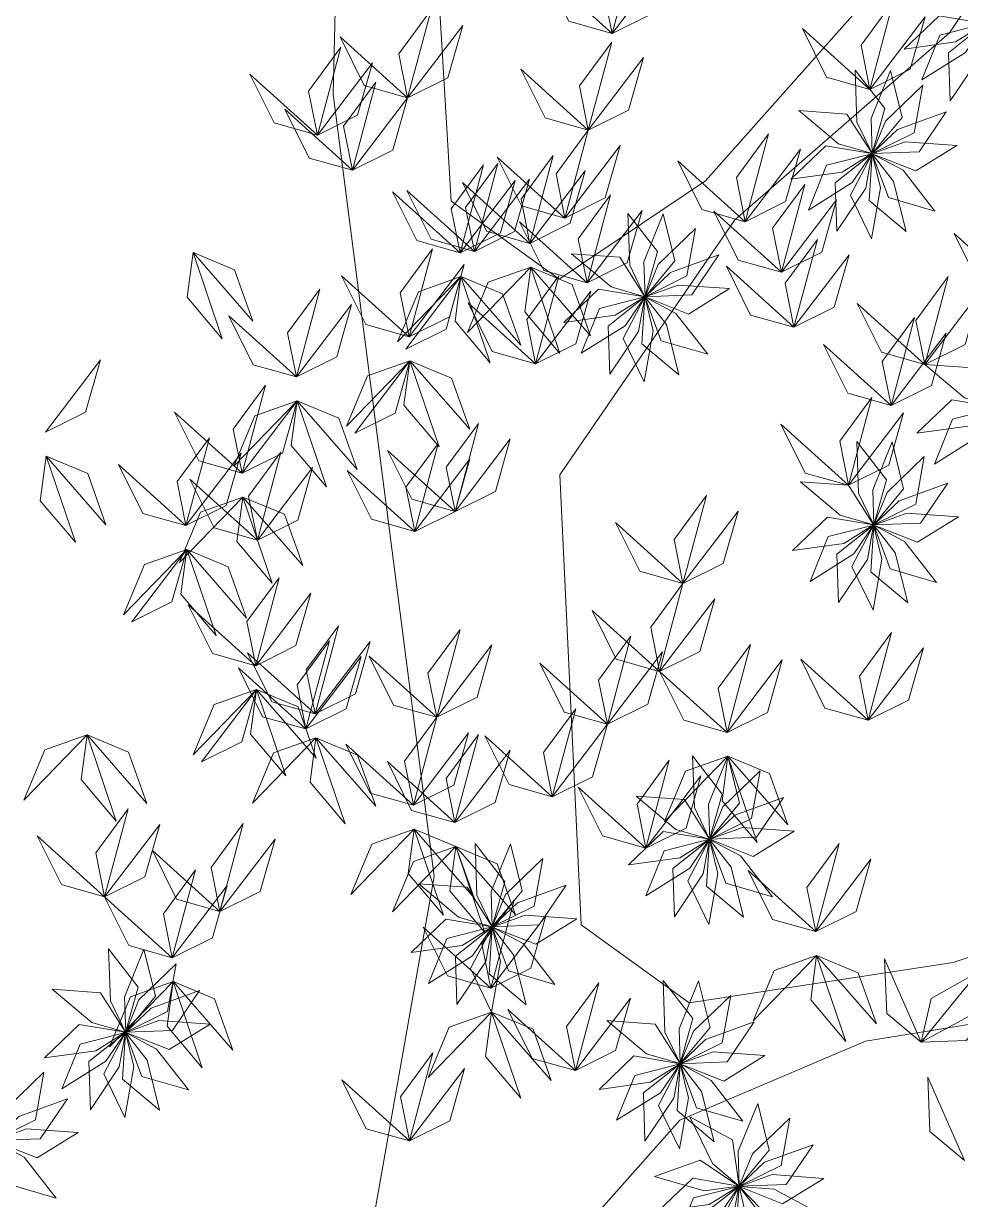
# Model space of a CAD drawing. Header units: inches. Extents: x -422522 to 22891, y -2973 to 414515.
# Drawn here: x 16814.6 to 16876.3, y 8158.2 to 8235.7 of the extents above; entities that cross this region are included whole.
import ezdxf

# ---------------------------------------------------------------- set-up
doc = ezdxf.new("R2010")
doc.units = ezdxf.units.IN
doc.header["$MEASUREMENT"] = 0
doc.layers.add('ARREDAMENTO', color=8, linetype='Continuous', lineweight=13)

msp = doc.modelspace()

# ---------------------------------------------------------------- linework, layer by layer
at = {"layer": 'ARREDAMENTO', "linetype": 'Continuous', "lineweight": 0}
for points in [[(16880.06095, 8247.31266), (16870.42639, 8237.60395), (16859.51215, 8225.31119), (16849.86527, 8218.82635), (16842.75312, 8223.95735), (16841.37491, 8247.16429), (16841.94085, 8267.79955), (16838.59386, 8300.02592), (16836.16997, 8259.39522), (16818.72184, 8269.64485), (16790.93773, 8285.01311), (16785.72047, 8300.46792), (16790.95004, 8281.78924), (16817.44216, 8267.06081), (16835.54244, 8254.87933), (16834.98882, 8231.0202), (16841.63355, 8179.46295), (16830.90405, 8118.8121)], [(16891.2831, 8179.00859), (16875.82839, 8173.79104), (16858.42952, 8171.14518), (16851.31738, 8176.27617), (16849.91453, 8205.93086), (16861.4563, 8222.73951), (16875.59438, 8235.04463), (16887.77599, 8253.14531)], [(16902.59146, 8088.13741), (16867.12926, 8088.0014), (16834.288, 8076.91412), (16827.81569, 8083.33713), (16836.76115, 8104.64932), (16841.19077, 8126.58896), (16846.90007, 8151.11265), (16857.81431, 8163.40541), (16870.04519, 8168.61059), (16894.53157, 8172.57321)]]:
    msp.add_lwpolyline(points, dxfattribs=at)
at = {"layer": 'ARREDAMENTO', "lineweight": 0}
for points in [[(16853.35909, 8235.01161), (16852.77415, 8237.91777), (16854.90155, 8240.80776), (16853.35909, 8235.01161)], [(16853.35909, 8235.01161), (16856.01291, 8236.33266), (16856.9899, 8239.78568), (16853.35909, 8235.01161)], [(16853.35909, 8235.01161), (16850.50654, 8235.81836), (16848.90698, 8239.03073), (16853.35909, 8235.01161)], [(16870.3466, 8231.32882), (16869.76166, 8234.23497), (16871.88906, 8237.12497), (16870.3466, 8231.32882)], [(16839.88721, 8230.7715), (16839.30227, 8233.67766), (16841.42968, 8236.56765), (16839.88721, 8230.7715)], [(16870.3466, 8231.32882), (16873.00041, 8232.64987), (16873.9774, 8236.10289), (16870.3466, 8231.32882)], [(16872.60917, 8233.9767), (16875.98441, 8234.45123), (16877.94481, 8235.66675), (16874.90357, 8236.18135), (16872.60917, 8233.9767)], [(16839.88721, 8230.7715), (16842.54103, 8232.09256), (16843.51802, 8235.54558), (16839.88721, 8230.7715)], [(16870.3466, 8231.32882), (16867.49404, 8232.13556), (16865.89449, 8235.34793), (16870.3466, 8231.32882)], [(16873.75802, 8231.94888), (16876.64844, 8233.75523), (16877.94496, 8235.66302), (16874.95734, 8234.89615), (16873.75802, 8231.94888)], [(16875.63234, 8230.56366), (16877.53816, 8233.38948), (16877.94662, 8235.65968), (16875.52921, 8233.74393), (16875.63234, 8230.56366)], [(16839.88721, 8230.7715), (16837.03466, 8231.57825), (16835.43511, 8234.79062), (16839.88721, 8230.7715)], [(16851.79202, 8228.64762), (16851.20709, 8231.55378), (16853.33449, 8234.44377), (16851.79202, 8228.64762)], [(16833.93902, 8228.30655), (16833.35409, 8231.21271), (16835.48149, 8234.1027), (16833.93902, 8228.30655)], [(16833.93902, 8228.30655), (16836.59284, 8229.6276), (16837.56983, 8233.08063), (16833.93902, 8228.30655)], [(16851.79202, 8228.64762), (16854.44584, 8229.96867), (16855.42283, 8233.4217), (16851.79202, 8228.64762)], [(16833.93902, 8228.30655), (16831.08647, 8229.1133), (16829.48692, 8232.32567), (16833.93902, 8228.30655)], [(16851.79202, 8228.64762), (16848.93947, 8229.45437), (16847.33992, 8232.66674), (16851.79202, 8228.64762)], [(16869.37022, 8232.58495), (16869.48935, 8229.1786), (16870.49329, 8227.10189), (16871.32297, 8230.07268), (16869.37022, 8232.58495)], [(16871.70079, 8232.56598), (16870.42413, 8229.40567), (16870.4966, 8227.10016), (16872.46288, 8229.47665), (16871.70079, 8232.56598)], [(16836.2564, 8225.99743), (16835.67147, 8228.90359), (16837.79887, 8231.79358), (16836.2564, 8225.99743)], [(16873.82215, 8231.60072), (16871.37045, 8229.2329), (16870.49891, 8227.09723), (16873.26181, 8228.4685), (16873.82215, 8231.60072)], [(16836.2564, 8225.99743), (16838.91022, 8227.31848), (16839.88721, 8230.7715), (16836.2564, 8225.99743)], [(16836.2564, 8225.99743), (16833.40385, 8226.80418), (16831.8043, 8230.01655), (16836.2564, 8225.99743)], [(16865.65987, 8229.93511), (16868.271, 8227.74434), (16870.48607, 8227.10082), (16868.8335, 8229.70524), (16865.65987, 8229.93511)], [(16875.3675, 8229.85608), (16872.16468, 8228.69016), (16870.49984, 8227.09362), (16873.58162, 8227.22257), (16875.3675, 8229.85608)], [(16850.24956, 8222.85147), (16849.66462, 8225.75763), (16851.79202, 8228.64762), (16850.24956, 8222.85147)], [(16862.13262, 8222.60958), (16861.54768, 8225.51574), (16863.67508, 8228.40573), (16862.13262, 8222.60958)], [(16850.24956, 8222.85147), (16852.90337, 8224.17252), (16853.88037, 8227.62555), (16850.24956, 8222.85147)], [(16862.13262, 8222.60958), (16864.78643, 8223.93063), (16865.76343, 8227.38365), (16862.13262, 8222.60958)], [(16865.14639, 8225.40468), (16868.52163, 8225.87922), (16870.48203, 8227.09474), (16867.44078, 8227.60934), (16865.14639, 8225.40468)], [(16876.06965, 8227.63372), (16872.6695, 8227.8713), (16870.49922, 8227.08994), (16873.36701, 8225.95427), (16876.06965, 8227.63372)], [(16850.24956, 8222.85147), (16847.397, 8223.65822), (16845.79745, 8226.87059), (16850.24956, 8222.85147)], [(16847.94481, 8221.18129), (16847.35988, 8224.08745), (16849.48728, 8226.97744), (16847.94481, 8221.18129)], [(16862.13262, 8222.60958), (16859.28006, 8223.41633), (16857.68051, 8226.6287), (16862.13262, 8222.60958)], [(16866.29524, 8223.37687), (16869.18566, 8225.18322), (16870.48218, 8227.09101), (16867.49456, 8226.32414), (16866.29524, 8223.37687)], [(16868.16956, 8221.99165), (16870.07538, 8224.81747), (16870.48384, 8227.08767), (16868.06643, 8225.17192), (16868.16956, 8221.99165)], [(16870.44525, 8221.48854), (16871.03694, 8224.84522), (16870.48672, 8227.08529), (16869.0575, 8224.35192), (16870.44525, 8221.48854)], [(16872.72883, 8221.95453), (16871.90408, 8225.26168), (16870.49031, 8227.08428), (16870.29642, 8224.00591), (16872.72883, 8221.95453)], [(16874.62545, 8223.30906), (16872.52687, 8225.99483), (16870.494, 8227.08483), (16871.56896, 8224.19373), (16874.62545, 8223.30906)], [(16843.34928, 8220.55751), (16842.76434, 8223.46367), (16844.89175, 8226.35366), (16843.34928, 8220.55751)], [(16844.28576, 8220.64784), (16843.70082, 8223.554), (16845.82822, 8226.44399), (16844.28576, 8220.64784)], [(16847.94481, 8221.18129), (16850.59863, 8222.50234), (16851.57562, 8225.95536), (16847.94481, 8221.18129)], [(16843.34928, 8220.55751), (16846.0031, 8221.87856), (16846.98009, 8225.33158), (16843.34928, 8220.55751)], [(16847.94481, 8221.18129), (16845.09226, 8221.98804), (16843.49271, 8225.20041), (16847.94481, 8221.18129)], [(16844.28576, 8220.64784), (16846.93958, 8221.96889), (16847.91657, 8225.42192), (16844.28576, 8220.64784)], [(16864.52088, 8219.27468), (16863.93594, 8222.18084), (16866.06334, 8225.07083), (16864.52088, 8219.27468)], [(16843.34928, 8220.55751), (16840.49673, 8221.36426), (16838.89718, 8224.57663), (16843.34928, 8220.55751)], [(16844.28576, 8220.64784), (16841.43321, 8221.45459), (16839.83365, 8224.66696), (16844.28576, 8220.64784)], [(16851.70859, 8218.58076), (16851.12365, 8221.48692), (16853.25105, 8224.37691), (16851.70859, 8218.58076)], [(16864.52088, 8219.27468), (16867.17469, 8220.59574), (16868.15169, 8224.04876), (16864.52088, 8219.27468)], [(16851.70859, 8218.58076), (16854.36241, 8219.90181), (16855.3394, 8223.35484), (16851.70859, 8218.58076)], [(16854.40288, 8223.14988), (16854.52201, 8219.74353), (16855.52595, 8217.66681), (16856.35563, 8220.6376), (16854.40288, 8223.14988)], [(16856.73344, 8223.13091), (16855.45679, 8219.9706), (16855.52925, 8217.66508), (16857.49554, 8220.04157), (16856.73344, 8223.13091)], [(16864.52088, 8219.27468), (16861.66832, 8220.08143), (16860.06877, 8223.2938), (16864.52088, 8219.27468)], [(16851.70859, 8218.58076), (16848.85604, 8219.38751), (16847.25648, 8222.59988), (16851.70859, 8218.58076)], [(16858.85481, 8222.16565), (16856.40311, 8219.79782), (16855.53157, 8217.66216), (16858.29446, 8219.03343), (16858.85481, 8222.16565)], [(16865.34069, 8215.65092), (16864.75576, 8218.55708), (16866.88316, 8221.44707), (16865.34069, 8215.65092)], [(16880.35317, 8217.80554), (16877.50061, 8218.61229), (16875.90106, 8221.82466), (16880.35317, 8217.80554)], [(16825.7487, 8220.57675), (16825.35907, 8217.63802), (16827.67465, 8214.8965), (16825.7487, 8220.57675)], [(16825.7487, 8220.57675), (16828.48478, 8219.4358), (16829.69011, 8216.0557), (16825.7487, 8220.57675)], [(16839.98552, 8215.01856), (16839.40058, 8217.92472), (16841.52798, 8220.81471), (16839.98552, 8215.01856)], [(16839.98552, 8215.01856), (16839.40058, 8217.92472), (16841.52798, 8220.81471), (16839.98552, 8215.01856)], [(16850.69253, 8220.50003), (16853.30366, 8218.30927), (16855.51872, 8217.66575), (16853.86616, 8220.27017), (16850.69253, 8220.50003)], [(16860.40016, 8220.42101), (16857.19734, 8219.25509), (16855.5325, 8217.65854), (16858.61427, 8217.78749), (16860.40016, 8220.42101)], [(16865.34069, 8215.65092), (16867.99451, 8216.97197), (16868.9715, 8220.42499), (16865.34069, 8215.65092)], [(16839.98552, 8215.01856), (16842.63933, 8216.33961), (16843.61632, 8219.79264), (16839.98552, 8215.01856)], [(16839.98552, 8215.01856), (16842.63933, 8216.33961), (16843.61632, 8219.79264), (16839.98552, 8215.01856)], [(16847.99718, 8219.6143), (16845.20484, 8218.61893), (16843.8233, 8215.30694), (16847.99718, 8219.6143)], [(16847.99718, 8219.6143), (16847.60755, 8216.67558), (16849.92313, 8213.93405), (16847.99718, 8219.6143)], [(16847.99718, 8219.6143), (16850.73326, 8218.47336), (16851.93859, 8215.09326), (16847.99718, 8219.6143)], [(16865.34069, 8215.65092), (16862.48814, 8216.45767), (16860.88859, 8219.67004), (16865.34069, 8215.65092)], [(16839.98552, 8215.01856), (16837.13296, 8215.82531), (16835.53341, 8219.03768), (16839.98552, 8215.01856)], [(16839.98552, 8215.01856), (16837.13296, 8215.82531), (16835.53341, 8219.03768), (16839.98552, 8215.01856)], [(16843.40164, 8218.99052), (16840.60931, 8217.99515), (16839.22777, 8214.68316), (16843.40164, 8218.99052)], [(16839.77084, 8214.21645), (16842.42465, 8215.5375), (16843.40164, 8218.99052), (16839.77084, 8214.21645)], [(16843.40164, 8218.99052), (16843.01202, 8216.0518), (16845.3276, 8213.31027), (16843.40164, 8218.99052)], [(16843.40164, 8218.99052), (16846.13773, 8217.84958), (16847.34305, 8214.46948), (16843.40164, 8218.99052)], [(16848.31764, 8213.24856), (16847.7327, 8216.15472), (16849.8601, 8219.04471), (16848.31764, 8213.24856)], [(16873.96133, 8213.20113), (16873.37639, 8216.10729), (16875.50379, 8218.99728), (16873.96133, 8213.20113)], [(16832.5602, 8212.37779), (16831.97526, 8215.28395), (16834.10267, 8218.17394), (16832.5602, 8212.37779)], [(16850.17904, 8215.96961), (16853.55428, 8216.44415), (16855.51468, 8217.65967), (16852.47344, 8218.17427), (16850.17904, 8215.96961)], [(16861.1023, 8218.19864), (16857.70216, 8218.43623), (16855.53188, 8217.65486), (16858.39967, 8216.51919), (16861.1023, 8218.19864)], [(16848.31764, 8213.24856), (16850.97145, 8214.56961), (16851.94844, 8218.02264), (16848.31764, 8213.24856)], [(16851.3279, 8213.9418), (16854.21832, 8215.74814), (16855.51484, 8217.65594), (16852.52722, 8216.88907), (16851.3279, 8213.9418)], [(16853.20221, 8212.55657), (16855.10804, 8215.38239), (16855.5165, 8217.65259), (16853.09909, 8215.73685), (16853.20221, 8212.55657)], [(16855.47791, 8212.05346), (16856.0696, 8215.41015), (16855.51937, 8217.65021), (16854.09016, 8214.91684), (16855.47791, 8212.05346)], [(16857.76149, 8212.51946), (16856.93674, 8215.82661), (16855.52297, 8217.64921), (16855.32908, 8214.57084), (16857.76149, 8212.51946)], [(16859.65811, 8213.87398), (16857.55953, 8216.55976), (16855.52666, 8217.64976), (16856.60162, 8214.75866), (16859.65811, 8213.87398)], [(16873.96133, 8213.20113), (16876.61514, 8214.52218), (16877.59214, 8217.9752), (16873.96133, 8213.20113)], [(16832.5602, 8212.37779), (16835.21402, 8213.69884), (16836.19101, 8217.15187), (16832.5602, 8212.37779)], [(16848.31764, 8213.24856), (16845.46508, 8214.05531), (16843.86553, 8217.26768), (16848.31764, 8213.24856)], [(16873.96133, 8213.20113), (16871.10877, 8214.00788), (16869.50922, 8217.22025), (16873.96133, 8213.20113)], [(16832.5602, 8212.37779), (16829.70765, 8213.18454), (16828.1081, 8216.39691), (16832.5602, 8212.37779)], [(16871.74467, 8210.49836), (16871.15973, 8213.40452), (16873.28714, 8216.29451), (16871.74467, 8210.49836)], [(16871.74467, 8210.49836), (16874.39849, 8211.81941), (16875.37548, 8215.27243), (16871.74467, 8210.49836)], [(16871.74467, 8210.49836), (16868.89212, 8211.3051), (16867.29257, 8214.51747), (16871.74467, 8210.49836)], [(16816.01937, 8208.73204), (16818.67319, 8210.05309), (16819.65018, 8213.50611), (16816.01937, 8208.73204)], [(16840.03788, 8213.45158), (16837.24554, 8212.4562), (16835.86401, 8209.14422), (16840.03788, 8213.45158)], [(16836.40707, 8208.6775), (16839.06088, 8209.99855), (16840.03788, 8213.45158), (16836.40707, 8208.6775)], [(16840.03788, 8213.45158), (16839.64825, 8210.51285), (16841.96383, 8207.77133), (16840.03788, 8213.45158)], [(16840.03788, 8213.45158), (16842.77396, 8212.31063), (16843.97929, 8208.93053), (16840.03788, 8213.45158)], [(16873.96133, 8213.20113), (16876.57246, 8211.01037), (16878.78752, 8210.36684), (16877.13496, 8212.97126), (16873.96133, 8213.20113)], [(16828.98175, 8206.03673), (16828.39682, 8208.94289), (16830.52422, 8211.83288), (16828.98175, 8206.03673)], [(16832.61256, 8210.81081), (16829.82023, 8209.81543), (16828.43869, 8206.50345), (16832.61256, 8210.81081)], [(16828.98175, 8206.03673), (16831.63557, 8207.35778), (16832.61256, 8210.81081), (16828.98175, 8206.03673)], [(16832.61256, 8210.81081), (16832.22294, 8207.87208), (16834.53852, 8205.13056), (16832.61256, 8210.81081)], [(16832.61256, 8210.81081), (16835.34865, 8209.66986), (16836.55397, 8206.28976), (16832.61256, 8210.81081)], [(16868.93916, 8205.23895), (16868.35422, 8208.14511), (16870.48162, 8211.0351), (16868.93916, 8205.23895)], [(16873.44784, 8208.67071), (16876.82308, 8209.14525), (16878.78348, 8210.36076), (16875.74224, 8210.87537), (16873.44784, 8208.67071)], [(16874.5967, 8206.64289), (16877.48712, 8208.44924), (16878.78364, 8210.35703), (16875.79602, 8209.59016), (16874.5967, 8206.64289)], [(16828.98175, 8206.03673), (16826.1292, 8206.84348), (16824.52965, 8210.05585), (16828.98175, 8206.03673)], [(16868.93916, 8205.23895), (16871.59297, 8206.56), (16872.56997, 8210.01302), (16868.93916, 8205.23895)], [(16843.01719, 8203.52218), (16842.43225, 8206.42834), (16844.55966, 8209.31833), (16843.01719, 8203.52218)], [(16868.93916, 8205.23895), (16866.0866, 8206.0457), (16864.48705, 8209.25807), (16868.93916, 8205.23895)], [(16825.28397, 8202.58325), (16824.69903, 8205.48941), (16826.82644, 8208.3794), (16825.28397, 8202.58325)], [(16840.36338, 8202.20113), (16839.77844, 8205.10729), (16841.90584, 8207.99728), (16840.36338, 8202.20113)], [(16843.01719, 8203.52218), (16845.67101, 8204.84323), (16846.648, 8208.29626), (16843.01719, 8203.52218)], [(16869.47587, 8208.11866), (16869.595, 8204.71231), (16870.59894, 8202.63559), (16871.42862, 8205.60638), (16869.47587, 8208.11866)], [(16871.80644, 8208.09969), (16870.52978, 8204.93938), (16870.60225, 8202.63386), (16872.56853, 8205.01035), (16871.80644, 8208.09969)], [(16825.28397, 8202.58325), (16827.93779, 8203.9043), (16828.91478, 8207.35732), (16825.28397, 8202.58325)], [(16829.99709, 8201.62962), (16829.41216, 8204.53578), (16831.53956, 8207.42577), (16829.99709, 8201.62962)], [(16843.01719, 8203.52218), (16840.16464, 8204.32893), (16838.56508, 8207.5413), (16843.01719, 8203.52218)], [(16816.07173, 8207.16505), (16815.68211, 8204.22633), (16817.99769, 8201.4848), (16816.07173, 8207.16505)], [(16816.07173, 8207.16505), (16818.80782, 8206.02411), (16820.01314, 8202.64401), (16816.07173, 8207.16505)], [(16825.28397, 8202.58325), (16822.43142, 8203.39), (16820.83187, 8206.60237), (16825.28397, 8202.58325)], [(16840.36338, 8202.20113), (16843.01719, 8203.52218), (16843.99418, 8206.97521), (16840.36338, 8202.20113)], [(16873.9278, 8207.13443), (16871.4761, 8204.76661), (16870.60457, 8202.63094), (16873.36746, 8204.00221), (16873.9278, 8207.13443)], [(16829.99709, 8201.62962), (16832.65091, 8202.95067), (16833.6279, 8206.4037), (16829.99709, 8201.62962)], [(16840.36338, 8202.20113), (16837.51082, 8203.00788), (16835.91127, 8206.22025), (16840.36338, 8202.20113)], [(16829.99709, 8201.62962), (16827.14454, 8202.43637), (16825.54499, 8205.64874), (16829.99709, 8201.62962)], [(16865.76552, 8205.46881), (16868.37665, 8203.27805), (16870.59172, 8202.63453), (16868.93916, 8205.23895), (16865.76552, 8205.46881)], [(16875.47316, 8205.38979), (16872.27034, 8204.22387), (16870.60549, 8202.62733), (16873.68727, 8202.75628), (16875.47316, 8205.38979)], [(16829.03412, 8204.46975), (16826.24178, 8203.47437), (16824.86025, 8200.16239), (16829.03412, 8204.46975)], [(16829.03412, 8204.46975), (16828.64449, 8201.53102), (16830.96007, 8198.7895), (16829.03412, 8204.46975)], [(16829.03412, 8204.46975), (16831.7702, 8203.3288), (16832.97553, 8199.9487), (16829.03412, 8204.46975)], [(16858.03076, 8198.77228), (16857.44582, 8201.67844), (16859.57323, 8204.56843), (16858.03076, 8198.77228)], [(16858.03076, 8198.77228), (16860.68458, 8200.09333), (16861.66157, 8203.54636), (16858.03076, 8198.77228)], [(16876.1753, 8203.16743), (16872.77515, 8203.40501), (16870.60487, 8202.62365), (16873.47266, 8201.48798), (16876.1753, 8203.16743)], [(16858.03076, 8198.77228), (16855.17821, 8199.57903), (16853.57866, 8202.7914), (16858.03076, 8198.77228)], [(16865.25204, 8200.93839), (16868.62728, 8201.41293), (16870.58768, 8202.62845), (16867.54644, 8203.14305), (16865.25204, 8200.93839)], [(16866.40089, 8198.91058), (16869.29131, 8200.71692), (16870.58783, 8202.62472), (16867.60021, 8201.85785), (16866.40089, 8198.91058)], [(16868.27521, 8197.52536), (16870.18103, 8200.35118), (16870.58949, 8202.62138), (16868.17208, 8200.70563), (16868.27521, 8197.52536)], [(16870.5509, 8197.02225), (16871.1426, 8200.37893), (16870.59237, 8202.619), (16869.16316, 8199.88563), (16870.5509, 8197.02225)], [(16872.83449, 8197.48824), (16872.00974, 8200.79539), (16870.59596, 8202.61799), (16870.40207, 8199.53962), (16872.83449, 8197.48824)], [(16874.7311, 8198.84276), (16872.63252, 8201.52854), (16870.59966, 8202.61854), (16871.67462, 8199.72744), (16874.7311, 8198.84276)], [(16825.33633, 8201.01626), (16822.544, 8200.02089), (16821.16246, 8196.7089), (16825.33633, 8201.01626)], [(16821.70553, 8196.24219), (16824.35934, 8197.56324), (16825.33633, 8201.01626), (16821.70553, 8196.24219)], [(16825.33633, 8201.01626), (16824.94671, 8198.07754), (16827.26229, 8195.33601), (16825.33633, 8201.01626)], [(16825.33633, 8201.01626), (16828.07242, 8199.87532), (16829.27774, 8196.49522), (16825.33633, 8201.01626)], [(16829.8782, 8193.3552), (16829.29326, 8196.26136), (16831.42066, 8199.15135), (16829.8782, 8193.3552)], [(16856.4883, 8192.97613), (16855.90336, 8195.88229), (16858.03076, 8198.77228), (16856.4883, 8192.97613)], [(16829.8782, 8193.3552), (16832.53201, 8194.67625), (16833.50901, 8198.12927), (16829.8782, 8193.3552)], [(16829.8782, 8193.3552), (16827.02564, 8194.16194), (16825.42609, 8197.37432), (16829.8782, 8193.3552)], [(16856.4883, 8192.97613), (16859.14211, 8194.29718), (16860.11911, 8197.75021), (16856.4883, 8192.97613)], [(16856.4883, 8192.97613), (16853.63574, 8193.78288), (16852.03619, 8196.99525), (16856.4883, 8192.97613)], [(16833.79757, 8190.17739), (16833.21263, 8193.08355), (16835.34004, 8195.97354), (16833.79757, 8190.17739)], [(16841.8108, 8189.95351), (16841.22586, 8192.85967), (16843.35327, 8195.74966), (16841.8108, 8189.95351)], [(16833.18675, 8189.18872), (16832.60182, 8192.09488), (16834.72922, 8194.98487), (16833.18675, 8189.18872)], [(16833.79757, 8190.17739), (16836.45139, 8191.49845), (16837.42838, 8194.95147), (16833.79757, 8190.17739)], [(16853.05084, 8189.4949), (16852.4659, 8192.40105), (16854.59331, 8195.29105), (16853.05084, 8189.4949)], [(16870.23679, 8189.75503), (16869.65185, 8192.66119), (16871.77926, 8195.55118), (16870.23679, 8189.75503)], [(16833.79757, 8190.17739), (16830.94502, 8190.98414), (16829.34547, 8194.19651), (16833.79757, 8190.17739)], [(16841.8108, 8189.95351), (16844.46462, 8191.27456), (16845.44161, 8194.72759), (16841.8108, 8189.95351)], [(16853.05084, 8189.4949), (16855.70466, 8190.81595), (16856.68165, 8194.26897), (16853.05084, 8189.4949)], [(16860.9404, 8188.95702), (16860.35547, 8191.86317), (16862.48287, 8194.75317), (16860.9404, 8188.95702)], [(16870.23679, 8189.75503), (16872.89061, 8191.07608), (16873.8676, 8194.5291), (16870.23679, 8189.75503)], [(16833.18675, 8189.18872), (16835.84057, 8190.50977), (16836.81756, 8193.9628), (16833.18675, 8189.18872)], [(16841.8108, 8189.95351), (16838.95825, 8190.76026), (16837.3587, 8193.97263), (16841.8108, 8189.95351)], [(16853.05084, 8189.4949), (16850.19829, 8190.30164), (16848.59873, 8193.51401), (16853.05084, 8189.4949)], [(16860.9404, 8188.95702), (16863.59422, 8190.27807), (16864.57121, 8193.73109), (16860.9404, 8188.95702)], [(16870.23679, 8189.75503), (16867.38424, 8190.56178), (16865.78469, 8193.77415), (16870.23679, 8189.75503)], [(16833.18675, 8189.18872), (16830.3342, 8189.99547), (16828.73465, 8193.20784), (16833.18675, 8189.18872)], [(16860.9404, 8188.95702), (16858.08785, 8189.76376), (16856.4883, 8192.97613), (16860.9404, 8188.95702)], [(16829.93056, 8191.78821), (16827.13823, 8190.79284), (16825.75669, 8187.48085), (16829.93056, 8191.78821)], [(16826.29975, 8187.01414), (16828.95357, 8188.33519), (16829.93056, 8191.78821), (16826.29975, 8187.01414)], [(16829.93056, 8191.78821), (16829.54093, 8188.84949), (16831.85652, 8186.10796), (16829.93056, 8191.78821)], [(16829.93056, 8191.78821), (16832.66665, 8190.64727), (16833.87197, 8187.26717), (16829.93056, 8191.78821)], [(16849.42003, 8184.72082), (16848.8351, 8187.62698), (16850.9625, 8190.51697), (16849.42003, 8184.72082)], [(16840.26834, 8184.15736), (16839.6834, 8187.06352), (16841.8108, 8189.95351), (16840.26834, 8184.15736)], [(16849.42003, 8184.72082), (16852.07385, 8186.04187), (16853.05084, 8189.4949), (16849.42003, 8184.72082)], [(16818.76655, 8188.79938), (16815.97421, 8187.80401), (16814.59268, 8184.49202), (16818.76655, 8188.79938)], [(16818.76655, 8188.79938), (16818.37692, 8185.86066), (16820.6925, 8183.11913), (16818.76655, 8188.79938)], [(16818.76655, 8188.79938), (16821.50263, 8187.65844), (16822.70796, 8184.27834), (16818.76655, 8188.79938)], [(16833.84993, 8188.61041), (16831.0576, 8187.61503), (16829.67606, 8184.30305), (16833.84993, 8188.61041)], [(16833.84993, 8188.61041), (16833.46031, 8185.67168), (16835.77589, 8182.93016), (16833.84993, 8188.61041)], [(16833.84993, 8188.61041), (16836.58602, 8187.46947), (16837.79134, 8184.08936), (16833.84993, 8188.61041)], [(16840.26834, 8184.15736), (16842.92215, 8185.47841), (16843.89915, 8188.93144), (16840.26834, 8184.15736)], [(16843.00442, 8183.01642), (16842.41948, 8185.92258), (16844.54689, 8188.81257), (16843.00442, 8183.01642)], [(16849.42003, 8184.72082), (16846.56748, 8185.52757), (16844.96793, 8188.73994), (16849.42003, 8184.72082)], [(16840.26834, 8184.15736), (16837.41578, 8184.96411), (16835.81623, 8188.17648), (16840.26834, 8184.15736)], [(16843.00442, 8183.01642), (16845.65824, 8184.33747), (16846.63523, 8187.79049), (16843.00442, 8183.01642)], [(16855.58556, 8181.33106), (16855.00063, 8184.23722), (16857.12803, 8187.12721), (16855.58556, 8181.33106)], [(16860.99276, 8187.39003), (16858.20043, 8186.39466), (16856.81889, 8183.08267), (16860.99276, 8187.39003)], [(16858.6622, 8187.409), (16858.78133, 8184.00265), (16859.78527, 8181.92593), (16860.61495, 8184.89672), (16858.6622, 8187.409)], [(16860.99276, 8187.39003), (16859.71611, 8184.22972), (16859.78857, 8181.9242), (16861.75486, 8184.30069), (16860.99276, 8187.39003)], [(16860.99276, 8187.39003), (16860.60314, 8184.45131), (16862.91872, 8181.70978), (16860.99276, 8187.39003)], [(16860.99276, 8187.39003), (16863.72885, 8186.24909), (16864.93417, 8182.86899), (16860.99276, 8187.39003)], [(16843.00442, 8183.01642), (16840.15187, 8183.82316), (16838.55232, 8187.03554), (16843.00442, 8183.01642)], [(16863.11413, 8186.42477), (16860.66243, 8184.05694), (16859.79089, 8181.92128), (16862.55378, 8183.29255), (16863.11413, 8186.42477)], [(16855.58556, 8181.33106), (16858.23938, 8182.65211), (16859.21637, 8186.10514), (16855.58556, 8181.33106)], [(16855.58556, 8181.33106), (16852.73301, 8182.13781), (16851.13346, 8185.35018), (16855.58556, 8181.33106)], [(16854.95185, 8184.75915), (16857.56298, 8182.56839), (16859.77804, 8181.92487), (16858.12548, 8184.52929), (16854.95185, 8184.75915)], [(16864.65948, 8184.68013), (16861.45666, 8183.51421), (16859.79182, 8181.91766), (16862.8736, 8182.04661), (16864.65948, 8184.68013)], [(16819.92451, 8178.12545), (16819.33957, 8181.03161), (16821.46697, 8183.9216), (16819.92451, 8178.12545)], [(16819.92451, 8178.12545), (16822.57832, 8179.4465), (16823.55531, 8182.89952), (16819.92451, 8178.12545)], [(16827.51892, 8177.15389), (16826.93399, 8180.06005), (16829.06139, 8182.95004), (16827.51892, 8177.15389)], [(16840.3207, 8182.59037), (16837.52836, 8181.595), (16836.14683, 8178.28301), (16840.3207, 8182.59037)], [(16840.3207, 8182.59037), (16839.93107, 8179.65165), (16842.24665, 8176.91012), (16840.3207, 8182.59037)], [(16840.3207, 8182.59037), (16843.05678, 8181.44943), (16844.26211, 8178.06933), (16840.3207, 8182.59037)], [(16854.43836, 8180.22873), (16857.8136, 8180.70327), (16859.774, 8181.91879), (16856.73276, 8182.43339), (16854.43836, 8180.22873)], [(16865.36162, 8182.45776), (16861.96148, 8182.69535), (16859.7912, 8181.91398), (16862.65899, 8180.77831), (16865.36162, 8182.45776)], [(16819.92451, 8178.12545), (16817.07195, 8178.9322), (16815.4724, 8182.14457), (16819.92451, 8178.12545)], [(16827.51892, 8177.15389), (16830.17274, 8178.47494), (16831.14973, 8181.92797), (16827.51892, 8177.15389)], [(16855.58722, 8178.20092), (16858.47764, 8180.00726), (16859.77416, 8181.91506), (16856.78654, 8181.14819), (16855.58722, 8178.20092)], [(16857.46153, 8176.81569), (16859.36736, 8179.64151), (16859.77582, 8181.91171), (16857.35841, 8179.99597), (16857.46153, 8176.81569)], [(16859.73723, 8176.31258), (16860.32892, 8179.66927), (16859.77869, 8181.90933), (16858.34948, 8179.17596), (16859.73723, 8176.31258)], [(16862.02081, 8176.77858), (16861.19606, 8180.08573), (16859.78229, 8181.90833), (16859.5884, 8178.82996), (16862.02081, 8176.77858)], [(16863.91743, 8178.1331), (16861.81885, 8180.81888), (16859.78598, 8181.90888), (16860.86094, 8179.01778), (16863.91743, 8178.1331)], [(16827.51892, 8177.15389), (16824.66637, 8177.96064), (16823.06682, 8181.17301), (16827.51892, 8177.15389)], [(16843.05678, 8181.44943), (16840.26445, 8180.45406), (16838.88291, 8177.14207), (16843.05678, 8181.44943)], [(16843.05678, 8181.44943), (16842.66716, 8178.51071), (16844.98274, 8175.76918), (16843.05678, 8181.44943)], [(16843.05678, 8181.44943), (16845.79287, 8180.30849), (16846.99819, 8176.92839), (16843.05678, 8181.44943)], [(16844.33799, 8181.63161), (16844.45712, 8178.22525), (16845.46105, 8176.14854), (16846.29074, 8179.11933), (16844.33799, 8181.63161)], [(16846.66855, 8181.61263), (16845.3919, 8178.45232), (16845.46436, 8176.14681), (16847.43064, 8178.5233), (16846.66855, 8181.61263)], [(16866.78177, 8175.83531), (16866.19683, 8178.74147), (16868.32423, 8181.63146), (16866.78177, 8175.83531)], [(16848.78991, 8180.64738), (16846.33822, 8178.27955), (16845.46668, 8176.14388), (16848.22957, 8177.51516), (16848.78991, 8180.64738)], [(16866.78177, 8175.83531), (16869.43559, 8177.15636), (16870.41258, 8180.60938), (16866.78177, 8175.83531)], [(16824.37661, 8174.10633), (16823.79167, 8177.01249), (16825.91908, 8179.90248), (16824.37661, 8174.10633)], [(16866.78177, 8175.83531), (16863.92922, 8176.64206), (16862.32966, 8179.85443), (16866.78177, 8175.83531)], [(16824.37661, 8174.10633), (16827.03043, 8175.42738), (16828.00742, 8178.88041), (16824.37661, 8174.10633)], [(16840.62764, 8178.98176), (16843.23876, 8176.79099), (16845.45383, 8176.14747), (16843.80127, 8178.75189), (16840.62764, 8178.98176)], [(16850.33527, 8178.90273), (16847.13245, 8177.73681), (16845.46761, 8176.14027), (16848.54938, 8176.26922), (16850.33527, 8178.90273)], [(16824.37661, 8174.10633), (16821.52406, 8174.91308), (16819.92451, 8178.12545), (16824.37661, 8174.10633)], [(16845.36065, 8172.10217), (16844.77572, 8175.00833), (16846.90312, 8177.89833), (16845.36065, 8172.10217)], [(16840.11415, 8174.45134), (16843.48939, 8174.92588), (16845.44979, 8176.14139), (16842.40855, 8176.65599), (16840.11415, 8174.45134)], [(16845.36065, 8172.10217), (16848.01447, 8173.42323), (16848.99146, 8176.87625), (16845.36065, 8172.10217)], [(16851.03741, 8176.68037), (16847.63727, 8176.91795), (16845.46698, 8176.13659), (16848.33478, 8175.00092), (16851.03741, 8176.68037)], [(16845.36065, 8172.10217), (16842.5081, 8172.90892), (16840.90855, 8176.12129), (16845.36065, 8172.10217)], [(16841.263, 8172.42352), (16844.15343, 8174.22987), (16845.44995, 8176.13766), (16842.46233, 8175.37079), (16841.263, 8172.42352)], [(16843.13732, 8171.0383), (16845.04315, 8173.86412), (16845.45161, 8176.13432), (16843.03419, 8174.21857), (16843.13732, 8171.0383)], [(16845.41301, 8170.53519), (16846.00471, 8173.89187), (16845.45448, 8176.13194), (16844.02527, 8173.39857), (16845.41301, 8170.53519)], [(16847.6966, 8171.00118), (16846.87185, 8174.30833), (16845.45808, 8176.13094), (16845.26419, 8173.05256), (16847.6966, 8171.00118)], [(16849.59322, 8172.35571), (16847.49463, 8175.04148), (16845.46177, 8176.13148), (16846.53673, 8173.24039), (16849.59322, 8172.35571)], [(16820.18538, 8174.68814), (16820.30451, 8171.28179), (16821.30845, 8169.20507), (16822.13813, 8172.17586), (16820.18538, 8174.68814)], [(16822.51595, 8174.66917), (16821.23929, 8171.50886), (16821.31176, 8169.20335), (16823.27804, 8171.57984), (16822.51595, 8174.66917)], [(16866.83413, 8174.26832), (16864.0418, 8173.27295), (16862.66026, 8169.96096), (16866.83413, 8174.26832)], [(16866.83413, 8174.26832), (16866.44451, 8171.3296), (16868.76009, 8168.58807), (16866.83413, 8174.26832)], [(16866.83413, 8174.26832), (16869.57022, 8173.12738), (16870.77554, 8169.74728), (16866.83413, 8174.26832)], [(16873.72118, 8168.53779), (16871.45216, 8170.44553), (16871.31405, 8174.03145), (16873.72118, 8168.53779)], [(16824.63731, 8173.70391), (16822.18561, 8171.33609), (16821.31408, 8169.20042), (16824.07697, 8170.57169), (16824.63731, 8173.70391)], [(16873.72118, 8168.53779), (16874.38221, 8171.42759), (16877.50932, 8173.18801), (16873.72118, 8168.53779)], [(16824.42897, 8172.53935), (16821.63664, 8171.54397), (16820.2551, 8168.23199), (16824.42897, 8172.53935)], [(16824.42897, 8172.53935), (16824.03935, 8169.60062), (16826.35493, 8166.8591), (16824.42897, 8172.53935)], [(16824.42897, 8172.53935), (16827.16506, 8171.3984), (16828.37038, 8168.0183), (16824.42897, 8172.53935)], [(16850.93973, 8166.6727), (16850.35479, 8169.57885), (16852.48219, 8172.46885), (16850.93973, 8166.6727)], [(16856.7248, 8172.61689), (16856.84393, 8169.21054), (16857.84787, 8167.13382), (16858.67755, 8170.10461), (16856.7248, 8172.61689)], [(16859.05537, 8172.59792), (16857.77871, 8169.43761), (16857.85118, 8167.13209), (16859.81746, 8169.50858), (16859.05537, 8172.59792)], [(16816.47503, 8172.0383), (16819.08616, 8169.84753), (16821.30123, 8169.20401), (16819.64867, 8171.80843), (16816.47503, 8172.0383)], [(16826.18267, 8171.95927), (16822.97984, 8170.79335), (16821.315, 8169.19681), (16824.39678, 8169.32576), (16826.18267, 8171.95927)], [(16861.17673, 8171.63266), (16858.72503, 8169.26484), (16857.8535, 8167.12917), (16860.61639, 8168.50044), (16861.17673, 8171.63266)], [(16850.93973, 8166.6727), (16853.59355, 8167.99375), (16854.57054, 8171.44677), (16850.93973, 8166.6727)], [(16873.72118, 8168.53779), (16876.68344, 8168.65155), (16878.99315, 8171.39802), (16873.72118, 8168.53779)], [(16845.41301, 8170.53519), (16842.62068, 8169.53981), (16841.23914, 8166.22783), (16845.41301, 8170.53519)], [(16845.41301, 8170.53519), (16845.02339, 8167.59646), (16847.33897, 8164.85494), (16845.41301, 8170.53519)], [(16845.41301, 8170.53519), (16848.1491, 8169.39425), (16849.35442, 8166.01414), (16845.41301, 8170.53519)], [(16850.93973, 8166.6727), (16848.08717, 8167.47944), (16846.48762, 8170.69181), (16850.93973, 8166.6727)], [(16815.96155, 8167.50787), (16819.33679, 8167.98241), (16821.29719, 8169.19793), (16818.25595, 8169.71253), (16815.96155, 8167.50787)], [(16826.88481, 8169.73691), (16823.48466, 8169.97449), (16821.31438, 8169.19313), (16824.18217, 8168.05746), (16826.88481, 8169.73691)], [(16853.01445, 8169.96704), (16855.62558, 8167.77628), (16857.84065, 8167.13276), (16856.18809, 8169.73718), (16853.01445, 8169.96704)], [(16862.72208, 8169.88802), (16859.51926, 8168.7221), (16857.85442, 8167.12556), (16860.9362, 8167.25451), (16862.72208, 8169.88802)], [(16817.1104, 8165.48006), (16820.00082, 8167.2864), (16821.29734, 8169.1942), (16818.30972, 8168.42733), (16817.1104, 8165.48006)], [(16818.98472, 8164.09484), (16820.89054, 8166.92066), (16821.299, 8169.19086), (16818.88159, 8167.27511), (16818.98472, 8164.09484)], [(16821.26041, 8163.59173), (16821.8521, 8166.94841), (16821.30188, 8169.18848), (16819.87266, 8166.45511), (16821.26041, 8163.59173)], [(16823.54399, 8164.05772), (16822.71925, 8167.36487), (16821.30547, 8169.18747), (16821.11158, 8166.1091), (16823.54399, 8164.05772)], [(16825.44061, 8165.41225), (16823.34203, 8168.09802), (16821.30916, 8169.18802), (16822.38412, 8166.29692), (16825.44061, 8165.41225)], [(16840.00655, 8162.04077), (16839.42161, 8164.94693), (16841.54901, 8167.83692), (16840.00655, 8162.04077)], [(16863.42423, 8167.66566), (16860.02408, 8167.90324), (16857.8538, 8167.12188), (16860.72159, 8165.98621), (16863.42423, 8167.66566)], [(16852.50097, 8165.43662), (16855.87621, 8165.91116), (16857.83661, 8167.12668), (16854.79537, 8167.64128), (16852.50097, 8165.43662)], [(16853.64982, 8163.40881), (16856.54024, 8165.21515), (16857.83676, 8167.12295), (16854.84914, 8166.35608), (16853.64982, 8163.40881)], [(16855.52414, 8162.02359), (16857.42996, 8164.84941), (16857.83842, 8167.11961), (16855.42101, 8165.20386), (16855.52414, 8162.02359)], [(16857.79983, 8161.52048), (16858.39152, 8164.87716), (16857.8413, 8167.11723), (16856.41208, 8164.38386), (16857.79983, 8161.52048)], [(16860.08341, 8161.98647), (16859.25867, 8165.29362), (16857.84489, 8167.11622), (16857.651, 8164.03785), (16860.08341, 8161.98647)], [(16861.98003, 8163.34099), (16859.88145, 8166.02677), (16857.84858, 8167.11677), (16858.92354, 8164.22567), (16861.98003, 8163.34099)], [(16815.92564, 8166.56676), (16813.47394, 8164.19893), (16812.60241, 8162.06327), (16815.3653, 8163.43454), (16815.92564, 8166.56676)], [(16840.00655, 8162.04077), (16842.66036, 8163.36182), (16843.63736, 8166.81484), (16840.00655, 8162.04077)], [(16876.57065, 8160.75427), (16874.30163, 8162.66201), (16874.16352, 8166.24793), (16876.57065, 8160.75427)], [(16840.00655, 8162.04077), (16837.15399, 8162.84751), (16835.55444, 8166.05989), (16840.00655, 8162.04077)], [(16817.471, 8164.82211), (16814.26818, 8163.65619), (16812.60333, 8162.05965), (16815.68511, 8162.1886), (16817.471, 8164.82211)], [(16862.9617, 8164.51813), (16861.67046, 8161.36375), (16861.73227, 8159.05793), (16863.70951, 8161.42531), (16862.9617, 8164.51813)], [(16858.49017, 8163.62715), (16859.97032, 8160.55688), (16861.72525, 8159.05992), (16861.28897, 8162.11339), (16858.49017, 8163.62715)], [(16865.07858, 8163.54309), (16862.61597, 8161.18661), (16861.73458, 8159.05499), (16864.50377, 8160.41349), (16865.07858, 8163.54309)], [(16818.17314, 8162.59975), (16814.77299, 8162.83733), (16812.60271, 8162.05597), (16815.4705, 8160.9203), (16818.17314, 8162.59975)], [(16816.72894, 8158.27509), (16814.63036, 8160.96086), (16812.5975, 8162.05086), (16813.67246, 8159.15977), (16816.72894, 8158.27509)], [(16866.61586, 8161.79132), (16863.40769, 8160.64021), (16861.73549, 8159.05137), (16864.81783, 8159.16609), (16866.61586, 8161.79132)], [(16856.16026, 8159.70798), (16859.43234, 8158.75354), (16861.71907, 8159.05604), (16859.15798, 8160.77499), (16856.16026, 8159.70798)], [(16856.37429, 8157.38719), (16859.75168, 8157.84613), (16861.71768, 8159.05258), (16858.67884, 8159.58122), (16856.37429, 8157.38719)], [(16867.30773, 8159.56574), (16863.90871, 8159.81903), (16861.73485, 8159.0477), (16864.59736, 8157.89879), (16867.30773, 8159.56574)], [(16857.51376, 8155.35408), (16860.4125, 8157.14706), (16861.71782, 8159.04885), (16858.72668, 8158.29579), (16857.51376, 8155.35408)], [(16859.38166, 8153.96022), (16861.30052, 8156.77721), (16861.71946, 8159.0455), (16859.29322, 8157.14094), (16859.38166, 8153.96022)], [(16861.65501, 8153.44661), (16862.2622, 8156.80052), (16861.72232, 8159.04311), (16860.2805, 8156.31636), (16861.65501, 8153.44661)], [(16863.94072, 8153.90205), (16863.13125, 8157.21297), (16861.72591, 8159.04208), (16861.51781, 8155.96464), (16863.94072, 8153.90205)], [(16867.03455, 8157.25116), (16864.03242, 8158.86505), (16861.73277, 8159.0446), (16863.8805, 8156.83073), (16867.03455, 8157.25116)]]:
    msp.add_lwpolyline(points, dxfattribs=at)

doc.saveas('drawing.dxf')
